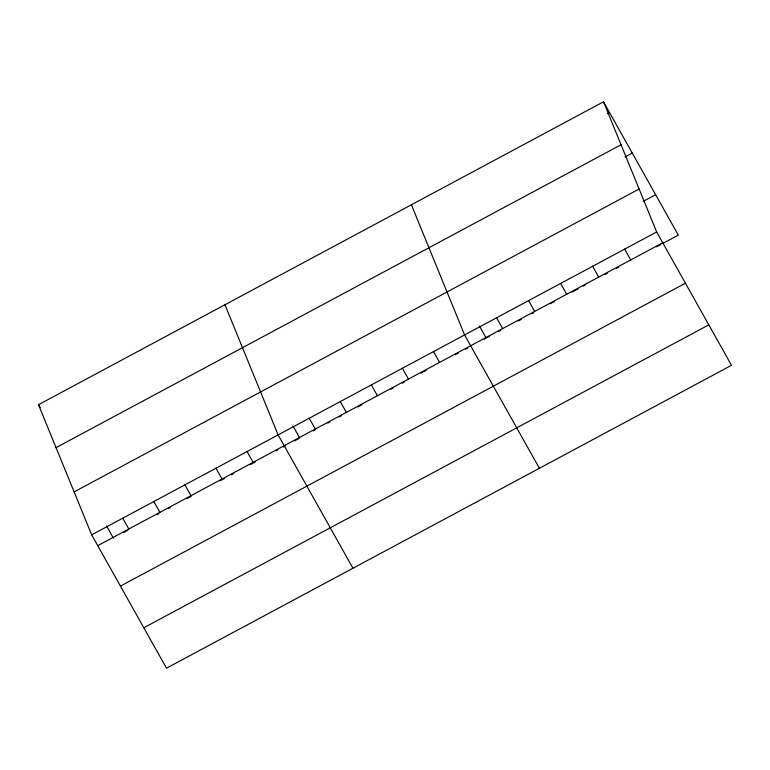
<?xml version="1.0" encoding="UTF-8"?>
<svg xmlns="http://www.w3.org/2000/svg" width="770" height="770" viewBox="0 0 770 770"><rect width="100%" height="100%" fill="white"/><g stroke="black" fill="none" stroke-linecap="round" stroke-linejoin="round"><path stroke-width="1.16" d="M603.497 101.804L656.666 231.953L731.5 365.298L166.503 668.196L91.678 534.852L38.5 404.702L603.497 101.804L678.322 235.148L662.835 243.455M607.491 113.719L609.561 112.612M56.046 447.649L621.043 144.75M625.028 156.926L632.257 153.047M74.132 491.895L639.119 189.006M643.239 201.355L655.636 194.714M91.678 534.852L656.666 231.953M97.742 545.66L662.739 242.762M123.691 532.494L127.83 530.27M156.839 514.726L158.909 513.619M168.235 508.614L170.305 507.507M186.879 498.623L191.018 496.4M220.018 480.855L224.166 478.632M231.414 474.744L233.483 473.637M250.058 464.743L255.236 461.971M275.958 450.864L278.028 449.757M283.206 446.975L285.275 445.869M294.602 440.873L298.741 438.65M313.246 430.873L315.315 429.766M327.75 423.096L329.82 421.989M339.137 416.994L341.216 415.877M357.79 406.993L361.929 404.77M390.929 389.225L393.008 388.119M402.325 383.114L404.394 382.007M420.969 373.123L423.048 372.006M424.078 371.458L426.147 370.341M455.157 354.797L458.266 353.132M465.513 349.243L467.583 348.127M484.157 339.243L486.226 338.136L479.421 326.008M487.256 337.578L489.325 336.471M498.623 331.495L500.683 330.388M518.249 320.975L521.338 319.309M531.666 313.775L533.735 312.668M550.261 303.803L554.39 301.59M571.946 292.177L578.145 288.856M583.313 286.094L585.373 284.977M604.999 274.457L607.068 273.35M616.356 268.374L618.425 267.267M656.637 246.775L660.766 244.562M120.438 586.105L685.425 283.206M143.817 627.762L708.804 324.863M624.653 249.114L630.717 259.933M592.63 266.276L598.704 277.094M560.618 283.447L566.691 294.256M528.605 300.608L534.669 311.427M496.583 317.769L502.656 328.588M539.404 468.285L464.57 334.94L411.392 204.781M433.491 351.592L439.564 362.41M402.421 368.253L408.485 379.071M371.342 384.913L377.416 395.732M340.273 401.574L346.336 412.393M309.194 418.235L315.267 429.044M292.975 425.964L299.78 438.092M352.958 568.241L278.124 434.896L224.946 304.747M247.045 451.557L253.118 462.366M215.975 468.208L222.039 479.027M184.896 484.869L190.97 495.688M153.827 501.53L159.891 512.348M122.748 518.191L128.821 529.009M38.5 404.702L40.155 407.648M106.53 525.92L113.334 538.047"/></g></svg>
